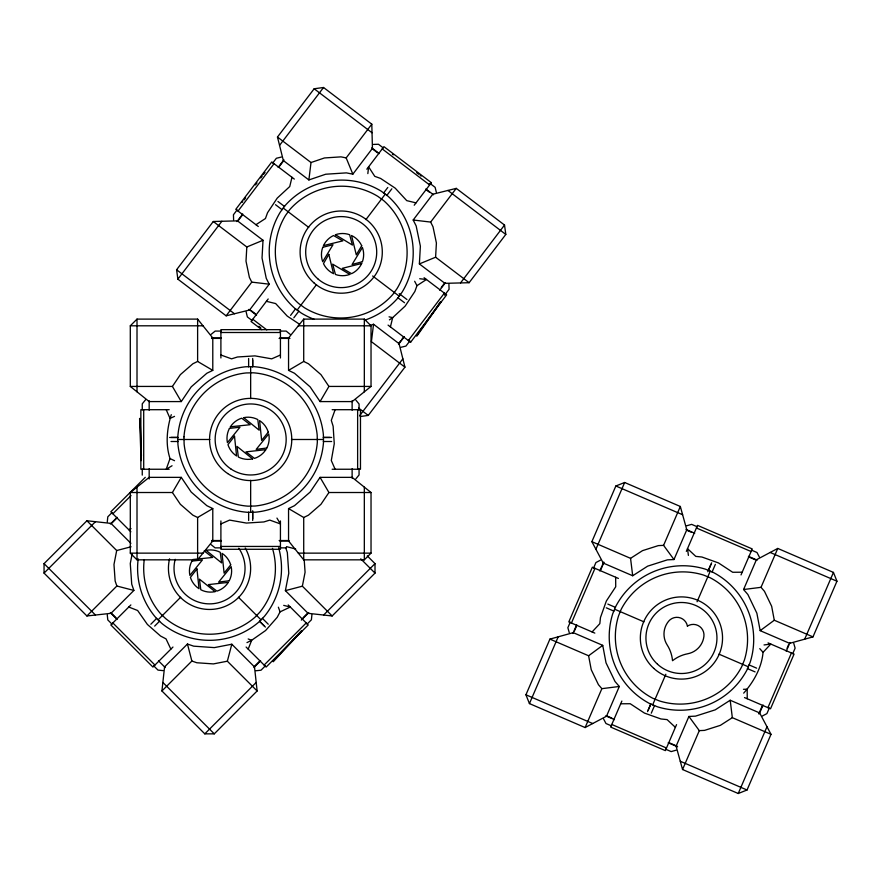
<?xml version="1.0" encoding="UTF-8"?>
<svg xmlns="http://www.w3.org/2000/svg" width="881" height="881" viewBox="0 0 881 881"><rect width="100%" height="100%" fill="white"/><g stroke="black" fill="none" stroke-linecap="round" stroke-linejoin="round"><path stroke-width="1.32" d="M177.808 437.472L177.808 436.613A75.766 75.766 0 0 1 245.689 366.771L253.519 366.639A75.766 75.766 0 0 1 323.371 434.52L323.492 442.35A75.766 75.766 0 0 1 255.611 512.191L247.781 512.324A75.766 75.766 0 0 1 177.94 444.442L177.808 437.472L169.626 437.472M213.279 221.505L246.812 246.988L246.008 261.172L249.389 277.405L251.768 282.118L269.223 284.189L249.631 309.98L226.142 315.827L177.874 279.156L176.596 269.762L213.279 221.505L237.474 220.856L263.023 240.271L262.031 258.012L266.249 278.308L269.223 284.189M419.378 263.926L420.38 246.184L416.151 225.899L413.178 220.008L432.78 194.227L456.259 188.369L504.527 225.051L505.804 234.434L469.121 282.702L444.927 283.341L419.378 263.926L435.599 257.219L469.121 282.702M435.599 257.219L436.403 243.024L433.012 226.791L430.644 222.078L413.178 220.008M764.036 644.947L770.787 644.066L763.056 652.336C761.691 667.644 753.729 681.784 743.685 693.149M107.284 521.849L107.801 516.806L112.085 512.522M311.918 614.751L311.389 619.817L307.084 624.122M161.928 690.979L164.56 666.917L187.455 644.022L193.699 646.169L214.369 647.612L231.813 644.22L254.499 666.917L257.131 690.979L214.27 733.851L204.799 733.851L161.928 690.979L191.871 661.036L187.455 644.022M367.84 173.612L368.599 166.85L374.777 176.343L380.592 178.436L395.195 188.138L406.747 200.637L416.008 202.872M308.879 179.944L311.004 162.522L277.471 137.04L314.154 88.772L323.536 87.494L371.804 124.177L372.443 148.371L352.852 174.163L346.387 172.874L325.695 174.229L308.879 179.944L283.33 160.529L277.471 137.04M369.646 325.574L373.533 324.252L371.408 341.674L404.941 367.157L368.258 415.425L360.208 416.526M86.911 520.759L116.688 550.537L113.979 564.49L115.147 581.031L116.865 586.019L133.879 590.435L110.984 613.33L86.911 615.962L44.05 573.102L44.05 563.631L86.911 520.759L110.984 523.391L130.895 543.302M132.106 554.138L130.278 563.521L131.732 584.202L133.879 590.435M367.311 555.922L375.009 563.631L375.009 573.102L332.148 615.962L308.086 613.33L285.389 590.644L288.781 573.201L287.338 552.53L285.62 547.542M332.148 615.962L302.37 586.184L305.079 572.232L304.187 559.512M291.974 177.301L289.739 186.552L277.24 198.104L267.538 212.717L265.445 218.532L255.953 224.699M390.426 326.906L392.662 317.645L405.161 306.092L414.863 291.49L416.966 285.675L426.459 279.497L419.697 278.737M257.131 690.979L227.353 661.202L231.813 644.22M171.277 414.687C166.916 428.75 165.342 444.409 170.033 458.583L166.212 469.243L172.059 465.752M335.121 409.698L331.3 420.358L333.139 426.261L334.262 443.76L331.3 460.521L335.121 469.243M248.2 649.132L251.669 640.256L265.61 630.51L277.196 617.339L280.059 611.866L290.301 607.031L283.704 605.368M620.224 611.623L618.561 615.83A69.357 69.357 0 0 0 652.678 698.204L659.307 700.891A69.357 69.357 0 0 0 741.681 666.774L744.357 660.155A69.357 69.357 0 0 0 710.24 577.782L703.622 575.095A69.357 69.357 0 0 0 621.248 609.212L620.202 611.612M665.849 674.24L652.656 704.877L650.013 703.754A75.766 75.766 0 0 1 612.713 613.782L615.698 606.546A75.766 75.766 0 0 1 705.67 569.247L712.905 572.232A75.766 75.766 0 0 1 750.205 662.204L747.231 669.439A75.766 75.766 0 0 1 657.259 706.738L652.667 704.866M525.935 694.79L549.92 639.11L573.245 632.657L602.725 645.344L606.018 662.798L615.015 681.476L619.31 686.475L606.502 716.22L585.116 727.563L529.437 703.589L525.935 694.79L592.704 723.543M591.878 541.672L615.852 485.993L624.662 482.491L680.33 506.476L686.784 529.8L673.976 559.545L667.391 559.853L647.645 566.153L632.69 575.756L603.221 563.058L591.878 541.672L630.554 558.334L642.513 550.647L658.316 545.614L663.58 545.361L673.976 559.545M529.437 703.589L558.191 636.82M595.908 549.259L624.662 482.491M570.26 622.14L567.86 627.701L569.247 632.591M593.53 568.113L595.919 562.552L600.424 560.195M571.428 623.032L594.972 568.344M572.914 633.494L576.692 624.739M599.84 570.976L603.617 562.221M574.445 630.917L576.317 626.567M600.688 569.963L602.097 566.692M602.571 565.591L604.003 562.287M585.116 727.563L601.866 688.667L619.31 686.475M663.58 545.361L680.33 506.476M621.865 701.067L610.665 727.078L665.353 750.623L676.553 724.623M686.332 551.374L697.532 525.373L752.22 548.918L741.02 574.93M648.163 710.152L650.85 703.908M707.773 571.725L711 564.247M647.557 711.617L650.795 704.095M708.412 570.326L711.65 562.805M697.069 601.745L710.273 571.108M651.279 713.181L654.572 705.516M712.046 572.088L715.361 564.38M688.909 716.451L676.101 746.196L682.555 769.52L738.234 793.506L747.033 790.004L771.007 734.325L759.664 712.938L730.195 700.241L715.24 709.844L695.494 716.143L688.909 716.451L699.305 730.635L704.569 730.382L720.372 725.349L732.331 717.663L771.007 734.325M743.575 589.521L756.383 559.776L777.769 548.434L833.448 572.408L836.95 581.218L812.976 636.886L789.64 643.339L760.171 630.653L756.867 613.198L747.881 594.521L743.575 589.521L761.019 587.33L764.466 591.327L771.657 606.271L774.289 620.235L812.976 636.886M682.555 769.52L699.305 730.635M761.019 587.33L777.769 548.434M758.794 713.874L762.12 706.155M787.085 648.196L788.495 644.914M759.312 713.764L763.089 705.009M786.237 651.246L790.004 642.491M767.913 707.652L791.457 652.964M769.322 708.016L766.911 713.61L762.395 715.978M792.702 653.735L795.114 648.152L793.726 643.24M738.234 793.506L766.988 726.737M804.694 639.177L833.448 572.408M192.84 559.512L212.618 557.453L204.161 550.911M130.3 492.512L172.412 492.512L181.266 477.359L191.21 492.083L206.848 505.683L212.784 508.568L212.784 540.956L197.619 559.831L137.007 559.831L130.3 553.136L130.3 492.512L149.175 477.359L181.266 477.359M320.067 401.582L328.921 386.429L371.033 386.429L371.033 325.805L364.327 319.109L303.714 319.109L288.55 337.985L288.55 370.372L294.485 373.258L310.123 386.858L320.067 401.582L352.158 401.582L371.033 386.429M130.3 386.429L172.412 386.429L180.363 374.645L192.884 363.765L197.619 361.452L212.784 370.372L212.784 337.985L197.619 319.109L137.007 319.109L130.3 325.805L130.3 386.429L149.175 401.582L181.266 401.582L191.21 386.858L206.848 373.258L212.784 370.372M320.067 477.359L310.123 492.083L294.485 505.683L288.55 508.568L288.55 540.956L303.714 559.831L364.327 559.831L371.033 553.136L371.033 492.512L352.158 477.359L320.067 477.359L328.921 492.512L371.033 492.512M328.921 492.512L320.97 504.295L308.449 515.176L303.714 517.488L288.55 508.568M416.526 335.749L438.925 303.978M439.212 303.571L440.643 301.544M416.933 336.035L441.249 301.544M364.8 320.155A75.766 75.766 0 0 0 397.474 298.461L402.11 292.151A75.766 75.766 0 0 0 387.585 195.846L381.275 191.21A75.766 75.766 0 0 0 284.959 205.736L280.334 212.046A75.766 75.766 0 0 0 294.86 308.361L297.15 310.079L316.521 284.596M394.303 292.448L396.935 288.748A69.357 69.357 0 0 0 383.653 200.593L377.872 196.386A69.357 69.357 0 0 0 289.706 209.667L285.51 215.449A69.357 69.357 0 0 0 298.78 303.615L304.573 307.81A69.357 69.357 0 0 0 392.739 294.54L394.325 292.459M177.874 279.156L221.869 221.274M279.552 145.376L323.536 87.494M242.253 202.344L242.771 201.661M244.037 199.998L245.623 197.906M255.512 184.9L257.021 182.918M260.776 177.973L262.263 176.013M263.452 174.449L265.038 172.357M237.11 209.931L233.443 214.755L233.608 219.832M272.703 163.095L276.37 158.272L281.303 157.071M238.024 211.077L274.057 163.679M236.956 221.594L242.727 214.006M278.143 167.401L283.913 159.813M238.344 220.404L241.923 215.691M279.211 166.63L283.55 160.926M226.142 315.827L251.768 282.118M352.852 174.163L346.178 157.897L371.804 124.177M268.187 298.967L251.063 321.51L261.833 329.703M366.815 169.207L383.94 146.664L431.349 182.686L414.213 205.229M290.587 315.387L295.631 308.702M383.543 193.038L387.794 187.477M365.923 219.6L385.283 194.117M293.814 317.81L298.868 311.158M386.77 195.494L391.847 188.809M430.644 222.078L456.259 188.369M398.741 343.414L400.932 340.529M401.648 339.581L403.817 336.729M441.271 287.437L444.156 283.649M398.531 344.394L404.302 336.795M439.718 290.201L445.489 282.603M408.355 340.529L444.376 293.12M409.632 341.222L405.954 346.068L400.998 347.279M444.619 295.19L449.079 289.32L448.914 284.222M388.069 325.111L410.612 342.246L446.645 294.838L424.091 277.713M359.679 415.634L402.859 358.831M460.543 282.922L504.527 225.051M145.475 399.875L142.259 403.828L142.259 409.918M355.858 478.879L359.063 474.936L359.063 468.879M272.857 661.422L297.249 635.234M298.097 634.309L301.28 630.895M273.22 661.752L301.974 630.873M592.098 631.93L599.829 623.66L600.468 617.515L606.359 600.996L615.72 586.779L615.654 577.253M138.185 558.851A75.766 75.766 0 0 0 156.014 617.845L161.641 623.285A75.766 75.766 0 0 0 259.025 621.898L264.476 616.282A75.766 75.766 0 0 0 278.638 547.762M44.05 573.102L95.456 521.695M145.277 477.326L110.841 511.773L130.862 531.794M112.845 513.777L131.027 495.596M110.356 524.052L117.107 517.312M111.898 523.061L116.083 518.865M86.911 615.962L116.865 586.019M130.862 604.939L110.841 624.959L152.942 667.06L172.962 647.039M150.838 624.233L156.73 618.297M158.051 619.861L180.682 597.23M154.671 626.105L159.604 621.16M254.202 666.609L259.289 661.521M303.075 617.746L307.282 613.539M253.871 667.556L260.611 660.816M301.324 620.103L308.746 612.68M264.124 665.056L306.214 622.955M265.291 665.915L260.985 670.221L255.919 670.749M204.799 733.851L256.195 682.445M323.613 615.037L375.009 563.631M211.231 334.284L215.173 331.08L221.241 331.08M549.92 639.11L588.596 655.761L602.725 645.344M760.171 630.653L774.289 620.235M389.413 319.869L392.662 317.645L389.05 316.83M429.08 184.129L431.349 182.686M288.55 370.372L303.714 361.452L308.449 363.765L320.97 374.645L328.921 386.429M172.412 492.512L180.363 504.295L192.884 515.176L197.619 517.488L212.784 508.568M246.966 642.612L251.669 640.256L248.189 638.967M128.758 529.69L131.038 528.622M174.526 416.372L170.033 418.42L166.212 409.698M280.433 355.01L271.711 358.842L254.95 355.88L237.452 356.992L231.56 358.842L220.9 355.01M220.9 523.931L229.622 520.098L246.383 523.061L263.882 521.948L269.773 520.098L280.433 523.931L276.953 518.083M246.812 246.988L263.023 240.271M311.004 162.522L324.461 157.952L341.002 156.862L346.178 157.897M686.751 525.748L691.651 524.36L697.234 526.772M676.057 750.205L671.168 751.592L665.596 749.191M116.688 550.537L131.06 546.771M285.389 590.644L302.37 586.184M227.353 661.202L213.4 663.911L196.859 662.754L191.871 661.036M373.379 144.429L378.467 144.264L383.312 147.942M743.465 689.305L747.176 689.217L747.242 698.743M742.187 572.21L732.673 572.265L718.444 562.915L701.937 557.023L695.781 556.385L687.51 548.654L688.391 555.404M620.698 703.787L630.223 703.732L644.44 713.081L660.959 718.973L667.104 719.612L675.375 727.343M130.3 325.805L203.004 325.805M298.329 325.805L371.033 325.805M280.092 331.08L286.16 331.08L290.102 334.284M220.9 332.5L280.433 332.5M211.847 338.007L221.384 338.007M279.916 338.007L289.453 338.007M211.737 338.392L221.296 338.392M279.079 338.392L289.959 338.392M169.174 409.698L140.861 409.698L140.861 469.243L169.174 469.243M332.159 409.698L360.472 409.698L360.472 469.243L332.159 469.243M171.233 437.439L178.028 437.439M323.305 437.439L330.1 437.439M323.459 437.461L331.652 437.461M177.83 439.487L209.832 439.487M291.479 439.487L323.481 439.487M171.024 441.502L178.028 441.502M323.305 441.502L331.674 441.502M211.649 540.538L221.23 540.538M279.145 540.538L287.779 540.538M211.847 540.956L221.384 540.956M279.916 540.956L289.453 540.956M220.9 546.44L280.433 546.44M221.164 547.872L215.096 547.872L211.143 544.667M280.169 547.872L286.237 547.872M130.3 553.136L203.004 553.136M298.329 553.136L371.033 553.136M163.029 670.628L157.985 670.1L153.69 665.816M266.403 301.324L275.654 303.56L287.206 316.059L299.573 324.274M286.49 546.627L295.664 549.006M128.758 607.031L137.634 610.5L147.391 624.442L160.551 636.027L166.035 638.89L170.859 649.132M615.852 485.993L682.621 514.746M770.181 552.453L836.95 581.218M751.416 550.107L756.999 552.508L759.356 557.023M696.408 527.983L751.097 551.528M685.958 529.448L694.724 533.225M748.476 556.374L757.231 560.14M687.334 530.494L691.695 532.377M748.465 556.825L755.05 559.655M618.374 578.421L592.362 567.221L568.818 621.909L594.818 633.109M768.067 642.888L794.067 654.087L770.523 708.776L744.511 697.576M607.846 604.091L615.533 607.405M748.96 664.869L756.647 668.172M614.575 609.189L643.967 621.843M718.951 654.143L748.354 666.796M606.271 607.813L613.925 611.128M747.363 668.591L755.083 671.895M607.461 716.187L611.821 718.059M669.527 742.914L677.214 746.229M605.688 715.846L614.453 719.612M668.205 742.771L677.621 746.824M611.788 724.468L666.477 748.013M611.546 725.911L605.974 723.51L603.617 719.017M680.264 761.25L747.033 790.004M170.033 458.583L174.526 460.686M314.154 88.772L372.024 132.767M447.933 190.45L505.804 234.434M430.28 183.644L435.115 187.323L436.326 192.267M382.222 148.922L429.631 184.955M371.727 147.832L379.326 153.602M425.919 189.019L433.518 194.789M372.806 149.175L377.542 152.776M425.798 189.448L429.587 192.333M294.331 179.085L271.789 161.961L235.767 209.359L258.309 226.494M277.933 201.474L284.596 206.528M399.181 293.615L406.934 299.507M283.242 208.037L308.724 227.397M372.641 275.973L399.203 296.17M275.511 204.7L282.03 209.656M397.805 297.668L404.511 302.734M373.533 324.252L399.082 343.678L404.941 367.157M297.172 310.068L301.17 312.986A75.766 75.766 0 0 0 314.231 319.34M251.514 310.883L255.292 313.757M248.927 309.407L256.525 315.178M252.781 319.252L266.789 329.89M252.186 320.596L247.363 316.929L246.162 311.995M258.915 326.322L260.765 327.743M176.596 269.762L234.478 313.757M358.633 408.112L368.258 415.425M392.386 154.197L393.245 154.858M416.691 172.709L418.772 174.295M420.204 175.374L421.162 176.112M360.747 558.84L375.009 573.102M288.208 604.939L308.229 624.959L266.128 667.06L246.107 647.039M262.329 618.297L268.253 624.211M238.421 597.23L261.051 619.861M259.631 621.303L265.423 627.085M259.466 621.16L264.267 625.962M111.887 613.661L116.072 617.845M110.356 612.68L117.107 619.42M158.492 660.816L165.243 667.556M112.845 622.955L154.946 665.056M112.074 624.2L107.79 619.916L107.273 614.861M44.05 563.631L95.456 615.037M162.864 682.445L214.27 733.851M759.763 648.625L763.056 652.336M601.866 688.667L598.43 684.669L591.239 669.725L588.596 655.761M355.858 400.062L359.063 404.005L359.063 410.061M409.169 339.978L410.612 342.246M172.412 386.429L181.266 401.582M414.654 281.27L416.966 285.675M278.374 607.196L280.059 611.866M730.195 700.241L732.331 717.663M630.554 558.334L632.69 575.756M140.09 418.453L141.423 455.741M139.594 418.464L141.103 460.642M364.327 319.109L364.327 391.803M364.327 487.138L364.327 559.831M357.631 409.698L357.631 469.243M352.125 400.679L352.125 410.216M352.125 468.747L352.125 478.284M303.714 319.109L303.714 361.452M303.714 517.488L303.714 559.831M280.433 357.983L280.433 329.659L220.9 329.659L220.9 357.983M280.433 520.957L280.433 549.281L220.9 549.281L220.9 520.957M252.693 360.043L252.693 366.826M252.693 510.749L252.693 518.898M252.671 358.457L252.671 366.639M252.671 512.29L252.671 520.484M250.656 366.65L250.656 398.664M250.656 480.299L250.656 512.313M248.629 358.49L248.64 366.826M248.64 512.114L248.64 520.506M197.619 319.109L197.619 361.452M197.619 517.488L197.619 559.831M149.175 400.679L149.175 410.216M149.175 468.747L149.175 479M143.702 409.698L143.702 469.243M142.259 469.022L142.259 475.112M137.007 319.109L137.007 391.803M137.007 487.138L137.007 559.831M144.242 559.666A69.357 69.357 0 0 0 160.54 613.672L165.705 618.616A69.357 69.357 0 0 0 254.851 617.372L259.796 612.207A69.357 69.357 0 0 0 272.449 548.334M245.237 548.004A41.099 41.099 0 0 1 215.349 609.046A41.099 41.099 0 0 1 169.559 558.818M238.784 548.235A35.504 35.504 0 0 1 215.625 603.342A35.504 35.504 0 0 1 175.198 559.314M183.964 436.866L184.118 444.013A69.357 69.357 0 0 0 248.035 506.168L255.182 506.013A69.357 69.357 0 0 0 317.336 442.097L317.182 434.95A69.357 69.357 0 0 0 253.265 372.795L246.118 372.949A69.357 69.357 0 0 0 183.964 436.866M322.765 247.297L322.677 247.495A21.1 21.1 0 0 0 322.688 261.712L333.007 244.731L322.765 247.297M323.47 245.59L342.786 240.876L333.525 235.524A21.1 21.1 0 0 0 323.47 245.59M361.684 263.474L361.628 263.617A21.1 21.1 0 0 1 351.574 273.672L342.313 268.331L361.684 263.474M362.421 261.701L352.092 264.476L362.421 247.484A21.1 21.1 0 0 1 362.421 261.701M229.456 428.386L229.357 428.573A21.1 21.1 0 0 0 227.43 442.658L239.962 427.219L229.456 428.386M230.393 426.778L250.171 424.719L241.713 418.178A21.1 21.1 0 0 0 230.393 426.778M191.915 561.109L191.805 561.296A21.1 21.1 0 0 0 189.889 575.392L202.41 559.953L191.915 561.109M265.842 449.662L265.765 449.806A21.1 21.1 0 0 1 254.444 458.406L245.997 451.865L265.842 449.662M266.811 448.022L256.195 449.365L268.727 433.926A21.1 21.1 0 0 1 266.811 448.022M228.289 582.396L228.212 582.539A21.1 21.1 0 0 1 216.891 591.14L208.445 584.599L228.289 582.396M229.258 580.744L218.653 582.099L231.174 566.659A21.1 21.1 0 0 1 229.258 580.744M328.822 254.367L323.481 263.628A21.1 21.1 0 0 0 333.536 273.683L328.822 254.367M361.706 245.777L356.276 254.84L351.563 235.524A21.1 21.1 0 0 1 361.628 245.579L361.706 245.777M234.511 436.205L227.959 444.663A21.1 21.1 0 0 0 236.571 455.973L234.511 436.205M268.253 432.142L261.646 440.379L259.598 420.611A21.1 21.1 0 0 1 268.198 431.932L268.253 432.142M196.959 568.939L190.406 577.396A21.1 21.1 0 0 0 199.018 588.706L196.959 568.939M230.701 564.864L224.104 573.113L222.045 553.345A21.1 21.1 0 0 1 230.646 564.655L230.701 564.864M335.441 234.731L352.422 245.061L349.658 234.731A21.1 21.1 0 0 0 335.441 234.731M349.812 274.409L349.669 274.465A21.1 21.1 0 0 1 335.441 274.476L332.677 264.146L349.812 274.409M243.718 417.649L259.146 430.17L257.803 419.565A21.1 21.1 0 0 0 243.718 417.649M252.594 458.902L252.44 458.935A21.1 21.1 0 0 1 238.355 457.019L237.011 446.414L252.594 458.902M206.165 550.383L221.605 562.904L220.25 552.299A21.1 21.1 0 0 0 206.165 550.383M215.052 591.625L214.898 591.669A21.1 21.1 0 0 1 200.802 589.752L199.458 579.147L215.052 591.625M653.768 668.382A41.099 41.099 0 0 0 721.594 646.775A41.099 41.099 0 0 0 668.976 598.838A41.099 41.099 0 0 0 653.768 668.382M657.523 664.241A35.504 35.504 0 0 0 716.132 645.586A35.504 35.504 0 0 0 670.672 604.168A35.504 35.504 0 0 0 657.523 664.241M687.422 626.138A10.704 10.704 0 0 0 668.657 621.171A20.131 20.131 0 0 0 667.148 644.914A34.998 34.998 0 0 1 672.522 660.717A34.998 34.998 0 0 1 687.709 653.768A20.131 20.131 0 0 0 703.919 636.357A10.704 10.704 0 0 0 687.422 626.138M314.088 282.988A41.099 41.099 0 0 0 381.506 260.137A41.099 41.099 0 0 0 328.007 213.18A41.099 41.099 0 0 0 314.088 282.988M317.777 278.792A35.504 35.504 0 0 0 376.022 259.047A35.504 35.504 0 0 0 329.802 218.477A35.504 35.504 0 0 0 317.777 278.792M227.661 473.526A41.099 41.099 0 0 0 291.666 442.361A41.099 41.099 0 0 0 232.672 402.518A41.099 41.099 0 0 0 227.661 473.526M230.789 468.89A35.504 35.504 0 0 0 286.083 441.976A35.504 35.504 0 0 0 235.117 407.54A35.504 35.504 0 0 0 230.789 468.89"/></g></svg>
